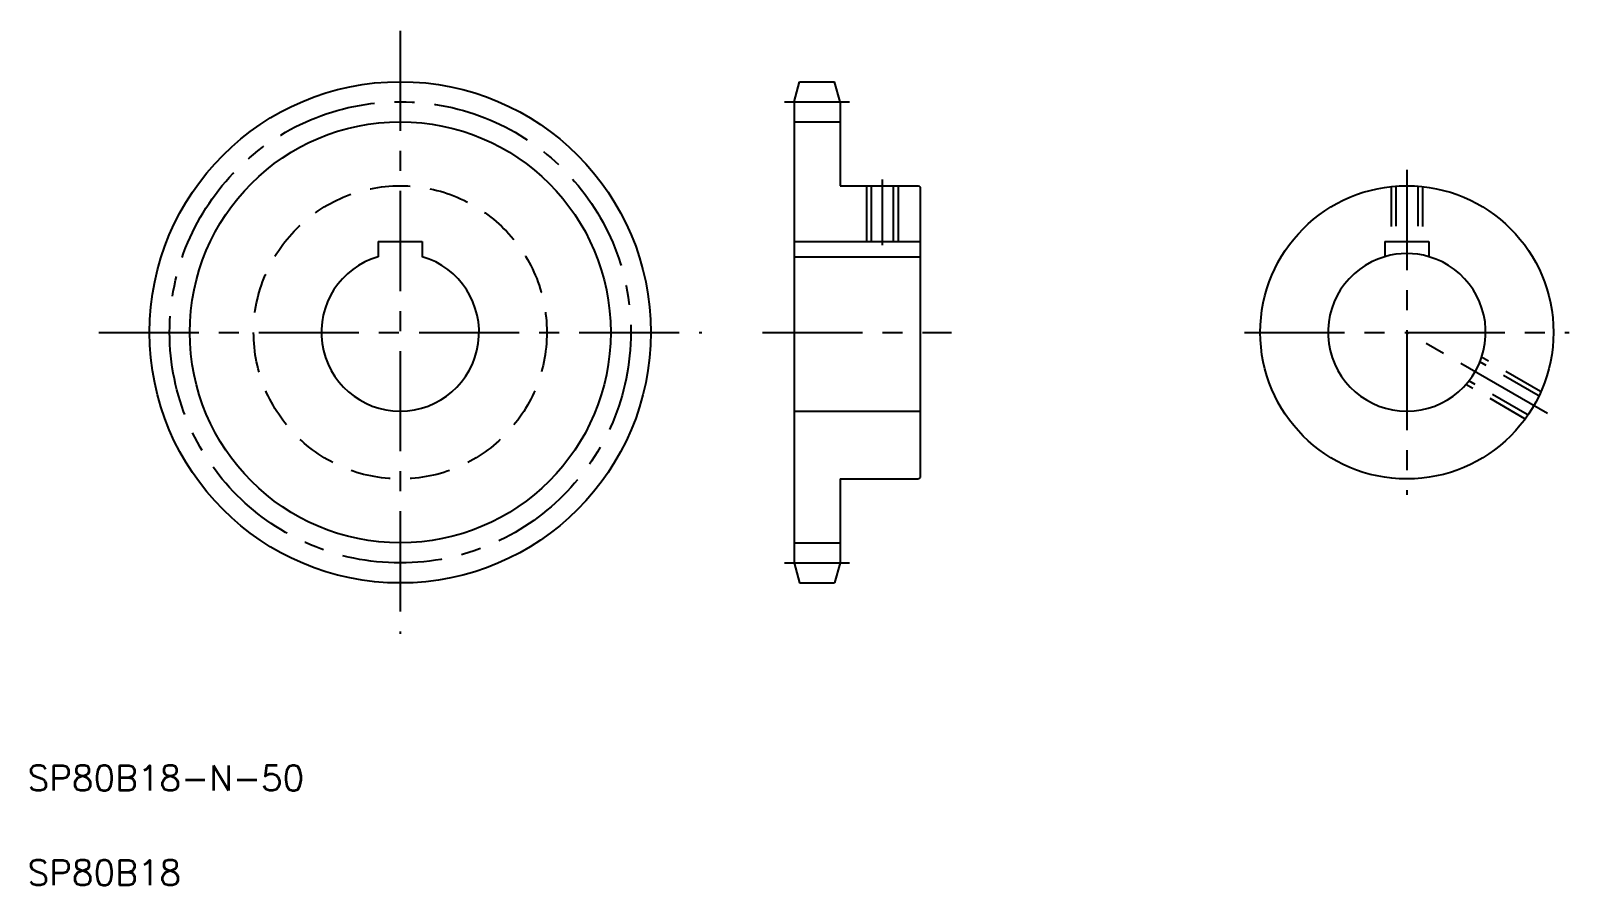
# Model space of a CAD drawing. Extents: x 21 to 509, y 20 to 291.
import ezdxf

# ---------------------------------------------------------------- set-up
doc = ezdxf.new("R2010")
doc.units = 0
doc.linetypes.add('CENTER', pattern=[50.8, 31.75, -6.35, 6.35, -6.35])
doc.linetypes.add('DASHED', pattern=[19.05, 12.7, -6.35])
doc.layers.get('0').update_dxf_attribs({"linetype": 'CONTINUOUS'})
doc.layers.add('CENTER', color=1, linetype='CENTER')
doc.styles.get("Standard").update_dxf_attribs({"font": 'txt', "bigfont": 'BIGFONT'})

msp = doc.modelspace()

# ---------------------------------------------------------------- linework, layer by layer
at = {"color": 7, "linetype": 'CONTINUOUS'}
for p, q in [((263.12, 268.5), (264.82, 274.86)), ((264.82, 274.86), (276.01, 274.86)), ((277.72, 268.5), (276.01, 274.86)), ((263.12, 268.5), (263.12, 122.23)), ((277.72, 268.5), (277.72, 241.86)), ((263.12, 262.13), (277.72, 262.13)), ((277.72, 241.86), (302.62, 241.86)), ((287.62, 241.86), (287.62, 224.16)), ((294.62, 241.86), (294.62, 224.16)), ((302.62, 241.86), (303.12, 241.36)), ((303.12, 241.36), (303.12, 149.36)), ((131.22, 224.16), (131.22, 219.36)), ((131.22, 224.16), (145.22, 224.16)), ((145.22, 224.16), (145.22, 219.36)), ((263.12, 224.16), (303.12, 224.16)), ((450.51, 224.16), (450.51, 219.36)), ((450.51, 224.16), (464.51, 224.16)), ((464.51, 224.16), (464.51, 219.36)), ((263.12, 219.36), (303.12, 219.36)), ((263.12, 170.36), (303.12, 170.36)), ((277.72, 148.86), (302.62, 148.86)), ((277.72, 148.86), (277.72, 122.23)), ((283.94, 148.86), (283.94, 148.86)), ((290.17, 148.86), (290.17, 148.86)), ((303.12, 149.36), (302.62, 148.86)), ((263.12, 128.59), (277.72, 128.59)), ((263.12, 122.23), (264.82, 115.86)), ((277.72, 122.23), (276.01, 115.86)), ((264.82, 115.86), (276.01, 115.86))]:
    msp.add_line(p, q, dxfattribs=at)
at = {"color": 3, "linetype": 'CONTINUOUS'}
for p, q in [((286.12, 241.86), (286.12, 224.16)), ((296.12, 241.86), (296.12, 224.16))]:
    msp.add_line(p, q, dxfattribs=at)
at = {"color": 3, "linetype": 'DASHED'}
for p, q in [((452.51, 241.59), (452.51, 224.16)), ((454.01, 241.73), (454.01, 224.16)), ((461.01, 241.73), (461.01, 224.16)), ((462.51, 241.59), (462.51, 224.16)), ((499.19, 175.34), (480.69, 186.02)), ((499.94, 176.64), (481.22, 187.45)), ((494.94, 167.98), (476.22, 178.79)), ((495.69, 169.28), (477.19, 179.95))]:
    msp.add_line(p, q, dxfattribs=at)
at = {"color": 7, "linetype": 'CONTINUOUS'}
for centre, radius in [((138.22, 195.36), 79.5), ((138.22, 195.36), 66.77), ((457.51, 195.36), 46.5)]:
    msp.add_circle(centre, radius, dxfattribs=at)
at = {"color": 3, "linetype": 'CONTINUOUS'}
msp.add_circle((138.22, 195.36), 66.77, dxfattribs=at)
at = {"color": 3, "linetype": 'DASHED'}
msp.add_circle((138.22, 195.36), 46.5, dxfattribs=at)
at = {"color": 3, "linetype": 'CONTINUOUS'}
msp.add_arc((457.51, 195.36), 25, 73.7398, 106.2602, dxfattribs=at)
at = {"color": 7, "linetype": 'CONTINUOUS'}
for centre in [(138.22, 195.36), (457.51, 195.36)]:
    msp.add_arc(centre, 25, 106.2602, 73.7398, dxfattribs=at)
at = {"layer": 'CENTER', "color": 1, "linetype": 'CENTER'}
for p, q in [((138.22, 291.01), (138.22, 99.72)), ((260.12, 268.5), (280.72, 268.5)), ((457.51, 246.86), (457.51, 143.86)), ((291.12, 243.86), (291.12, 223.06)), ((42.57, 195.36), (233.87, 195.36)), ((253.12, 195.36), (313.12, 195.36)), ((406.01, 195.36), (509.01, 195.36)), ((502.11, 169.61), (457.51, 195.36)), ((260.12, 122.23), (280.72, 122.23))]:
    msp.add_line(p, q, dxfattribs=at)
msp.add_circle((138.22, 195.36), 73.14, dxfattribs=at)

# ---------------------------------------------------------------- texts
at = {"color": 7, "linetype": 'CONTINUOUS'}
for s, p in [('SP80B18-N-50', (20, 50)), ('SP80B18', (20, 20))]:
    msp.add_text(s, height=8, dxfattribs=at).set_placement(p)

doc.saveas('drawing.dxf')
